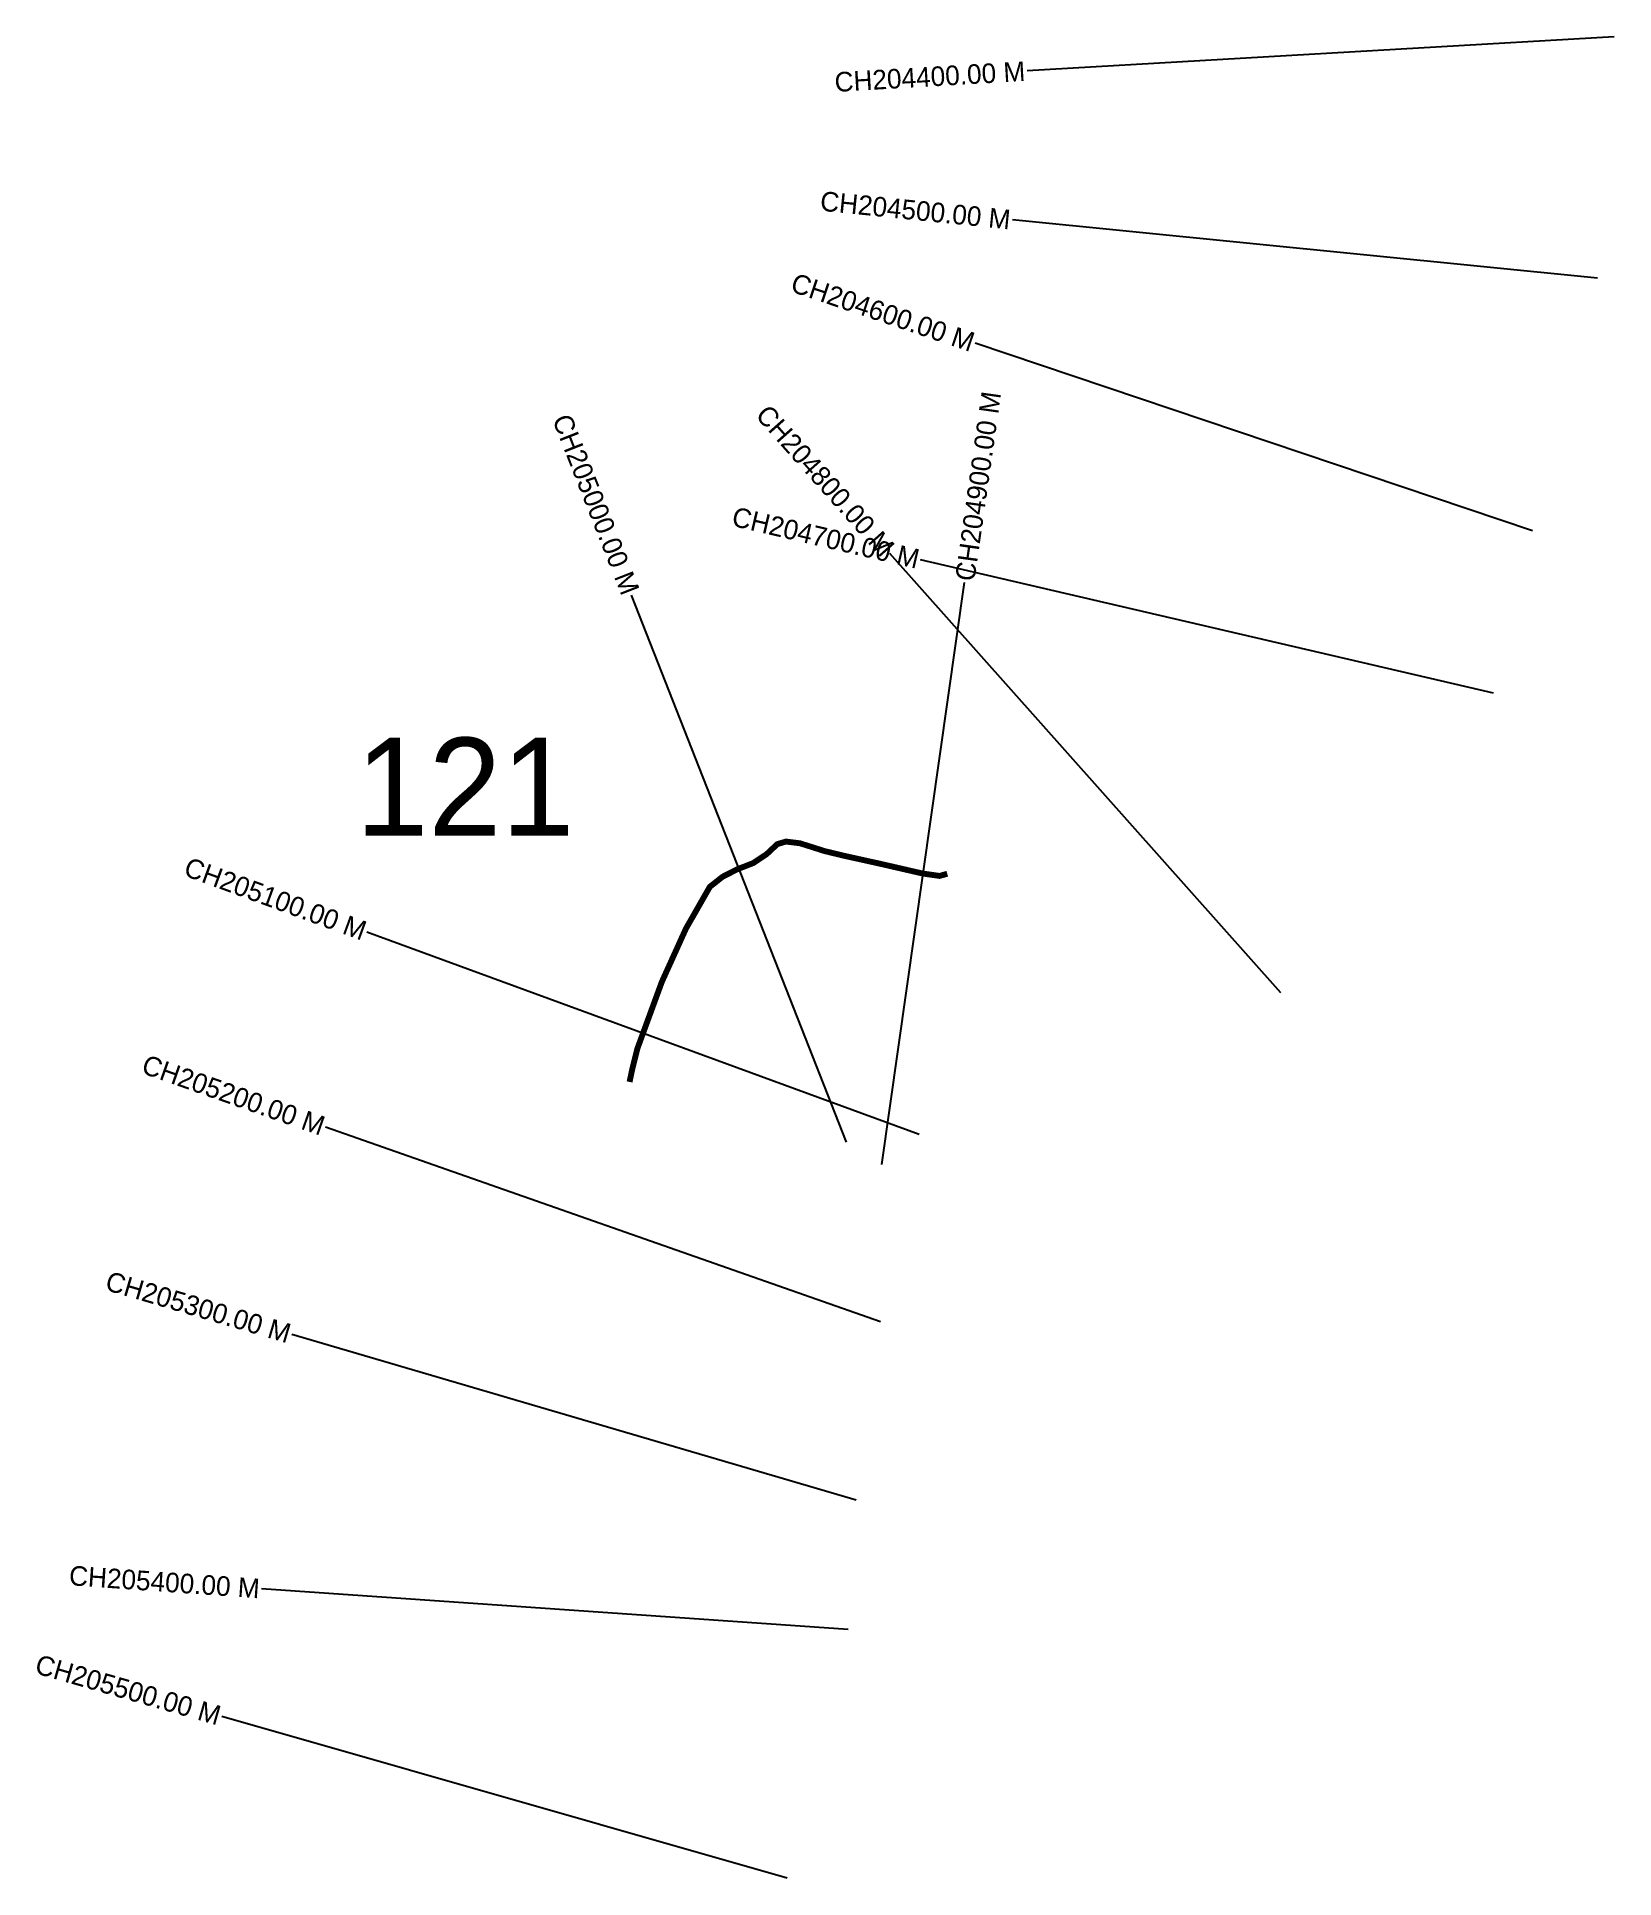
# Model space of a CAD drawing. Header units: metres. Extents: x 274662 to 279137, y 2079006 to 2080102.
# Drawn here: x 274662 to 275467, y 2079162 to 2080102 of the extents above; entities outside this region: 4.
import ezdxf
from ezdxf.enums import TextEntityAlignment as Align

# ---------------------------------------------------------------- set-up
doc = ezdxf.new("R2010")
doc.units = ezdxf.units.M
for name, color, linetype in [('ARTIFICIALLY PROTECTED', 4, 'Continuous'), ('CS', 134, 'Continuous'), ('CSMark', 210, 'Continuous'), ('village', 3, 'Continuous'), ('VILLAGE NAME', 250, 'Continuous')]:
    doc.layers.add(name, color=color, linetype=linetype)

msp = doc.modelspace()

# ---------------------------------------------------------------- linework, layer by layer
at = {"color": 6}
msp.add_lwpolyline([(278351.68, 2079636.52), (278352.26, 2079599.42)], dxfattribs=at)
at = {"layer": 'ARTIFICIALLY PROTECTED', "const_width": 3, "flags": 128}
msp.add_lwpolyline([(275126.83, 2079675.05), (275122.91, 2079673.95), (275114.27, 2079675.17), (275093.14, 2079680.04), (275074.15, 2079684.24), (275064.28, 2079686.62), (275051.74, 2079690.6), (275044.53, 2079691.49), (275040.12, 2079690.17), (275034.58, 2079684.99), (275027.85, 2079680.52), (275019.5, 2079677.25), (275012.19, 2079673.52), (275005.7, 2079668.38), (274997.46, 2079653.96), (274993.54, 2079647.11), (274981.23, 2079619.91), (274968.76, 2079585.88), (274966.16, 2079575.51), (274964.75, 2079568.8)], dxfattribs=at)
at = {"layer": 'CS'}
for p, q in [((275467.06, 2080102.2), (275167.57, 2080084.76)), ((275458.56, 2079979.07), (275160.03, 2080008.76)), ((275425.4, 2079850.02), (275141.09, 2079945.77)), ((275296.94, 2079614.31), (275097.61, 2079838.51)), ((275405.45, 2079767.29), (275113.26, 2079835.31)), ((275093.43, 2079526.63), (275135.58, 2079823.65)), ((275075.41, 2079538.05), (274965.78, 2079817.3)), ((275112.45, 2079542.04), (274830.75, 2079645.23)), ((275092.69, 2079446.37), (274809.61, 2079545.69)), ((275080.29, 2079355.44), (274792.43, 2079439.91)), ((275076.32, 2079289.41), (274777.04, 2079310.17)), ((275045.16, 2079162.44), (274756.72, 2079244.94))]:
    msp.add_line(p, q, dxfattribs=at)
at = {"layer": 'village', "color": 6}
for points in [[(278351.68, 2079636.52, 0), (278300.93, 2079689.63, 0), (278276.38, 2079766.04, 0), (278364.18, 2079846.73, 0), (278444.07, 2079886.85, 0), (278507.32, 2079977.57, 0), (278535, 2079997.31, 0), (278675.99, 2080000.02, 0), (278770.8, 2080024.73, 0), (278936.77, 2080014.48, 0), (278909.68, 2079554.9, 0), (278840.76, 2079305, 0), (278804.82, 2079156.08, 0), (278760.26, 2079005.96, 0), (278594.97, 2079258.48, 0), (278499.53, 2079433.67, 0), (278449.16, 2079489.59, 0), (278404.77, 2079506.08, 0), (278405.18, 2079593.96, 0)], [(278405.18, 2079593.96, 0), (278352.26, 2079599.42, 0)]]:
    msp.add_polyline3d(points, dxfattribs=at)

# ---------------------------------------------------------------- texts
at = {"insert": (274824.99, 2079744.49), "char_height": 50, "attachment_point": 1}
msp.add_mtext_dynamic_manual_height_columns('121', width=84.3741, gutter_width=1, heights=[74.19], dxfattribs=at)
at = {"layer": 'CSMark'}
for s, rotation, p in [('CH204400.00 M', 3.33303, (275166.57, 2080084.7)), ('CH204500.00 M', 354.32111, (275159.04, 2080008.86)), ('CH204600.00 M', 341.38729, (275140.14, 2079946.09)), ('CH205000.00 M', 291.43468, (274965.42, 2079818.23)), ('CH204800.00 M', 311.64046, (275096.94, 2079839.26)), ('CH204700.00 M', 346.89398, (275112.29, 2079835.54)), ('CH205100.00 M', 339.88175, (274829.81, 2079645.57)), ('CH205200.00 M', 340.66761, (274808.66, 2079546.02)), ('CH205300.00 M', 343.64614, (274791.47, 2079440.19)), ('CH205400.00 M', 356.03316, (274776.04, 2079310.24)), ('CH205500.00 M', 344.03827, (274755.76, 2079245.21))]:
    msp.add_text(s, height=10, rotation=rotation, dxfattribs=at).set_placement(p, align=Align.MIDDLE_RIGHT)
msp.add_text('CH204900.00 M', height=10, rotation=81.92423, dxfattribs=at).set_placement((275135.72, 2079824.64), align=Align.MIDDLE_LEFT)
at = {"layer": 'VILLAGE NAME', "insert": (278633.82, 2079841.12), "char_height": 72.7418, "attachment_point": 1, "rotation": 1.10283}
msp.add_mtext_dynamic_manual_height_columns('{\\fArial|b0|i0|c0|p34;MANDAVA\\PTARF\\PZIRAD}', width=486.2436, gutter_width=363.71, heights=[0], dxfattribs=at)

doc.saveas('drawing.dxf')
